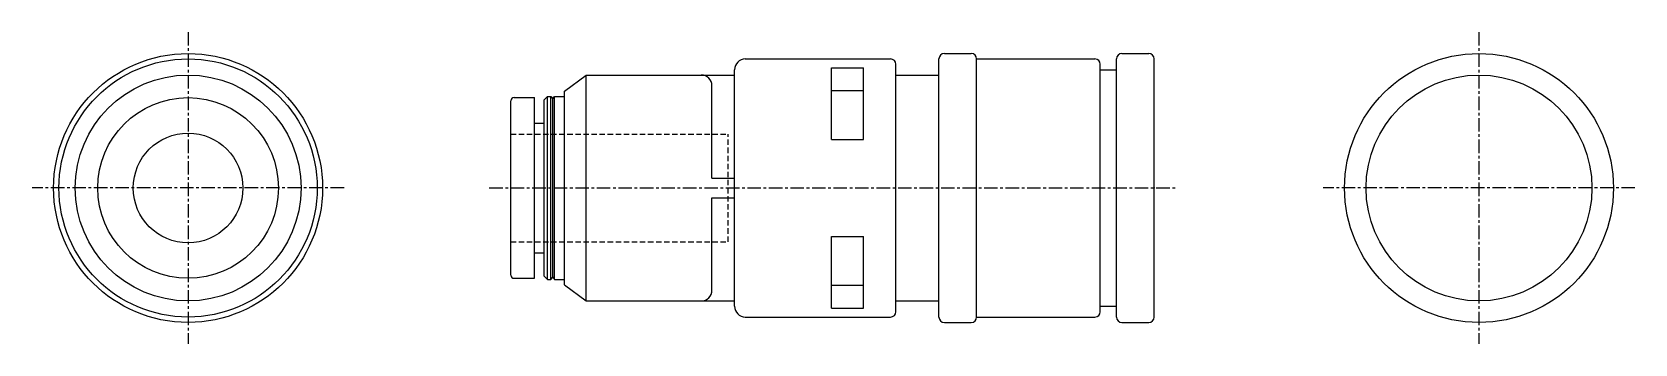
# Model space of a CAD drawing. Extents: x 20 to 169, y 10 to 39.
import ezdxf

# ---------------------------------------------------------------- set-up
doc = ezdxf.new("R2010")
doc.units = 0
doc.linetypes.add('CENTER', pattern=[2, 1.25, -0.25, 0.25, -0.25])
doc.linetypes.add('DASHED', pattern=[0.75, 0.5, -0.25])
doc.layers.get('0').update_dxf_attribs({"linetype": 'CONTINUOUS'})
doc.layers.add('CENTER', color=1, linetype='CENTER')

msp = doc.modelspace()

# ---------------------------------------------------------------- linework, layer by layer
at = {"color": 7, "linetype": 'CONTINUOUS'}
for p, q in [((86.77, 36.32), (100.27, 36.32)), ((100.77, 12.82), (100.77, 35.82)), ((104.77, 12.32), (104.77, 36.32)), ((105.27, 36.82), (107.77, 36.82)), ((108.27, 36.32), (119.27, 36.32)), ((108.27, 12.32), (108.27, 36.32)), ((119.77, 12.82), (119.77, 35.82)), ((121.27, 12.32), (121.27, 36.32)), ((121.77, 36.82), (124.27, 36.82)), ((124.77, 12.32), (124.77, 36.32)), ((69.97, 33.32), (71.97, 34.82)), ((71.97, 13.82), (71.97, 34.82)), ((71.97, 34.82), (85.77, 34.82)), ((85.77, 13.32), (85.77, 35.32)), ((94.77, 35.49), (97.77, 35.49)), ((94.77, 28.82), (94.77, 35.49)), ((97.77, 28.82), (97.77, 35.49)), ((100.77, 34.82), (104.77, 34.82)), ((100.77, 13.82), (100.77, 34.82)), ((119.77, 35.32), (121.27, 35.32)), ((68.37, 32.82), (68.07, 32.52)), ((68.37, 32.82), (68.69, 32.82)), ((68.37, 15.82), (68.37, 32.82)), ((68.69, 32.82), (68.87, 32.62)), ((68.69, 15.82), (68.69, 32.82)), ((68.87, 32.62), (69.04, 32.82)), ((69.04, 15.82), (69.04, 32.82)), ((69.04, 32.82), (69.97, 32.82)), ((69.97, 15.32), (69.97, 33.32)), ((83.67, 25.22), (83.67, 33.82)), ((94.77, 33.37), (97.77, 33.37)), ((64.97, 16.22), (64.97, 32.42)), ((65.27, 32.72), (67.17, 32.72)), ((67.17, 15.92), (67.17, 32.72)), ((68.07, 16.12), (68.07, 32.52)), ((68.87, 16.02), (68.87, 32.62)), ((67.17, 30.34), (68.07, 30.34)), ((94.77, 28.82), (97.77, 28.82)), ((83.67, 25.22), (85.77, 25.22)), ((83.67, 23.42), (85.77, 23.42)), ((83.67, 14.82), (83.67, 23.42)), ((94.77, 19.82), (97.77, 19.82)), ((94.77, 13.15), (94.77, 19.82)), ((97.77, 13.15), (97.77, 19.82)), ((67.17, 18.29), (68.07, 18.29)), ((65.27, 15.92), (67.17, 15.92)), ((68.37, 15.82), (68.07, 16.12)), ((68.37, 15.82), (68.69, 15.82)), ((68.69, 15.82), (68.87, 16.02)), ((68.87, 16.02), (69.04, 15.82)), ((69.04, 15.82), (69.97, 15.82)), ((69.97, 15.32), (71.97, 13.82)), ((94.77, 15.27), (97.77, 15.27)), ((71.97, 13.82), (85.77, 13.82)), ((100.77, 13.82), (104.77, 13.82)), ((86.77, 12.32), (100.27, 12.32)), ((94.77, 13.15), (97.77, 13.15)), ((108.27, 12.32), (119.27, 12.32)), ((119.77, 13.32), (121.27, 13.32)), ((105.27, 11.82), (107.77, 11.82)), ((121.77, 11.82), (124.27, 11.82))]:
    msp.add_line(p, q, dxfattribs=at)
at = {"color": 3, "linetype": 'DASHED'}
for p, q in [((64.97, 29.32), (85.17, 29.32)), ((85.17, 19.32), (85.17, 29.32)), ((64.97, 19.32), (85.17, 19.32))]:
    msp.add_line(p, q, dxfattribs=at)
at = {"color": 7, "linetype": 'CONTINUOUS'}
for centre, radius in [((34.97, 24.32), 12.5), ((34.97, 24.32), 12), ((154.97, 24.32), 12.5), ((34.97, 24.32), 10.5), ((154.97, 24.32), 10.5), ((34.97, 24.32), 8.4), ((34.97, 24.32), 5.1)]:
    msp.add_circle(centre, radius, dxfattribs=at)
for centre, radius, start, end in [((86.77, 35.32), 1, 90, 180), ((100.27, 35.82), 0.5, 0, 90), ((105.27, 36.32), 0.5, 90, 180), ((107.77, 36.32), 0.5, 0, 90), ((119.27, 35.82), 0.5, 0, 90), ((121.77, 36.32), 0.5, 90, 180), ((124.27, 36.32), 0.5, 0, 90), ((82.67, 33.82), 1, 0, 90), ((65.27, 32.42), 0.3, 90, 180), ((65.27, 16.22), 0.3, 180, 270), ((82.67, 14.82), 1, 270, 0), ((86.77, 13.32), 1, 180, 270), ((100.27, 12.82), 0.5, 270, 0), ((105.27, 12.32), 0.5, 180, 270), ((107.77, 12.32), 0.5, 270, 0), ((119.27, 12.82), 0.5, 270, 0), ((121.77, 12.32), 0.5, 180, 270), ((124.27, 12.32), 0.5, 270, 0)]:
    msp.add_arc(centre, radius, start, end, dxfattribs=at)
for p in [(47.47, 24.32), (64.97, 24.32), (124.77, 24.32), (167.47, 24.32)]:
    msp.add_point(p, dxfattribs=at)
at = {"layer": 'CENTER', "color": 1, "linetype": 'CENTER'}
for p, q in [((34.97, 38.82), (34.97, 9.82)), ((154.97, 38.82), (154.97, 9.82)), ((49.47, 24.32), (20.47, 24.32)), ((62.97, 24.32), (126.77, 24.32)), ((169.47, 24.32), (140.47, 24.32))]:
    msp.add_line(p, q, dxfattribs=at)

doc.saveas('drawing.dxf')
